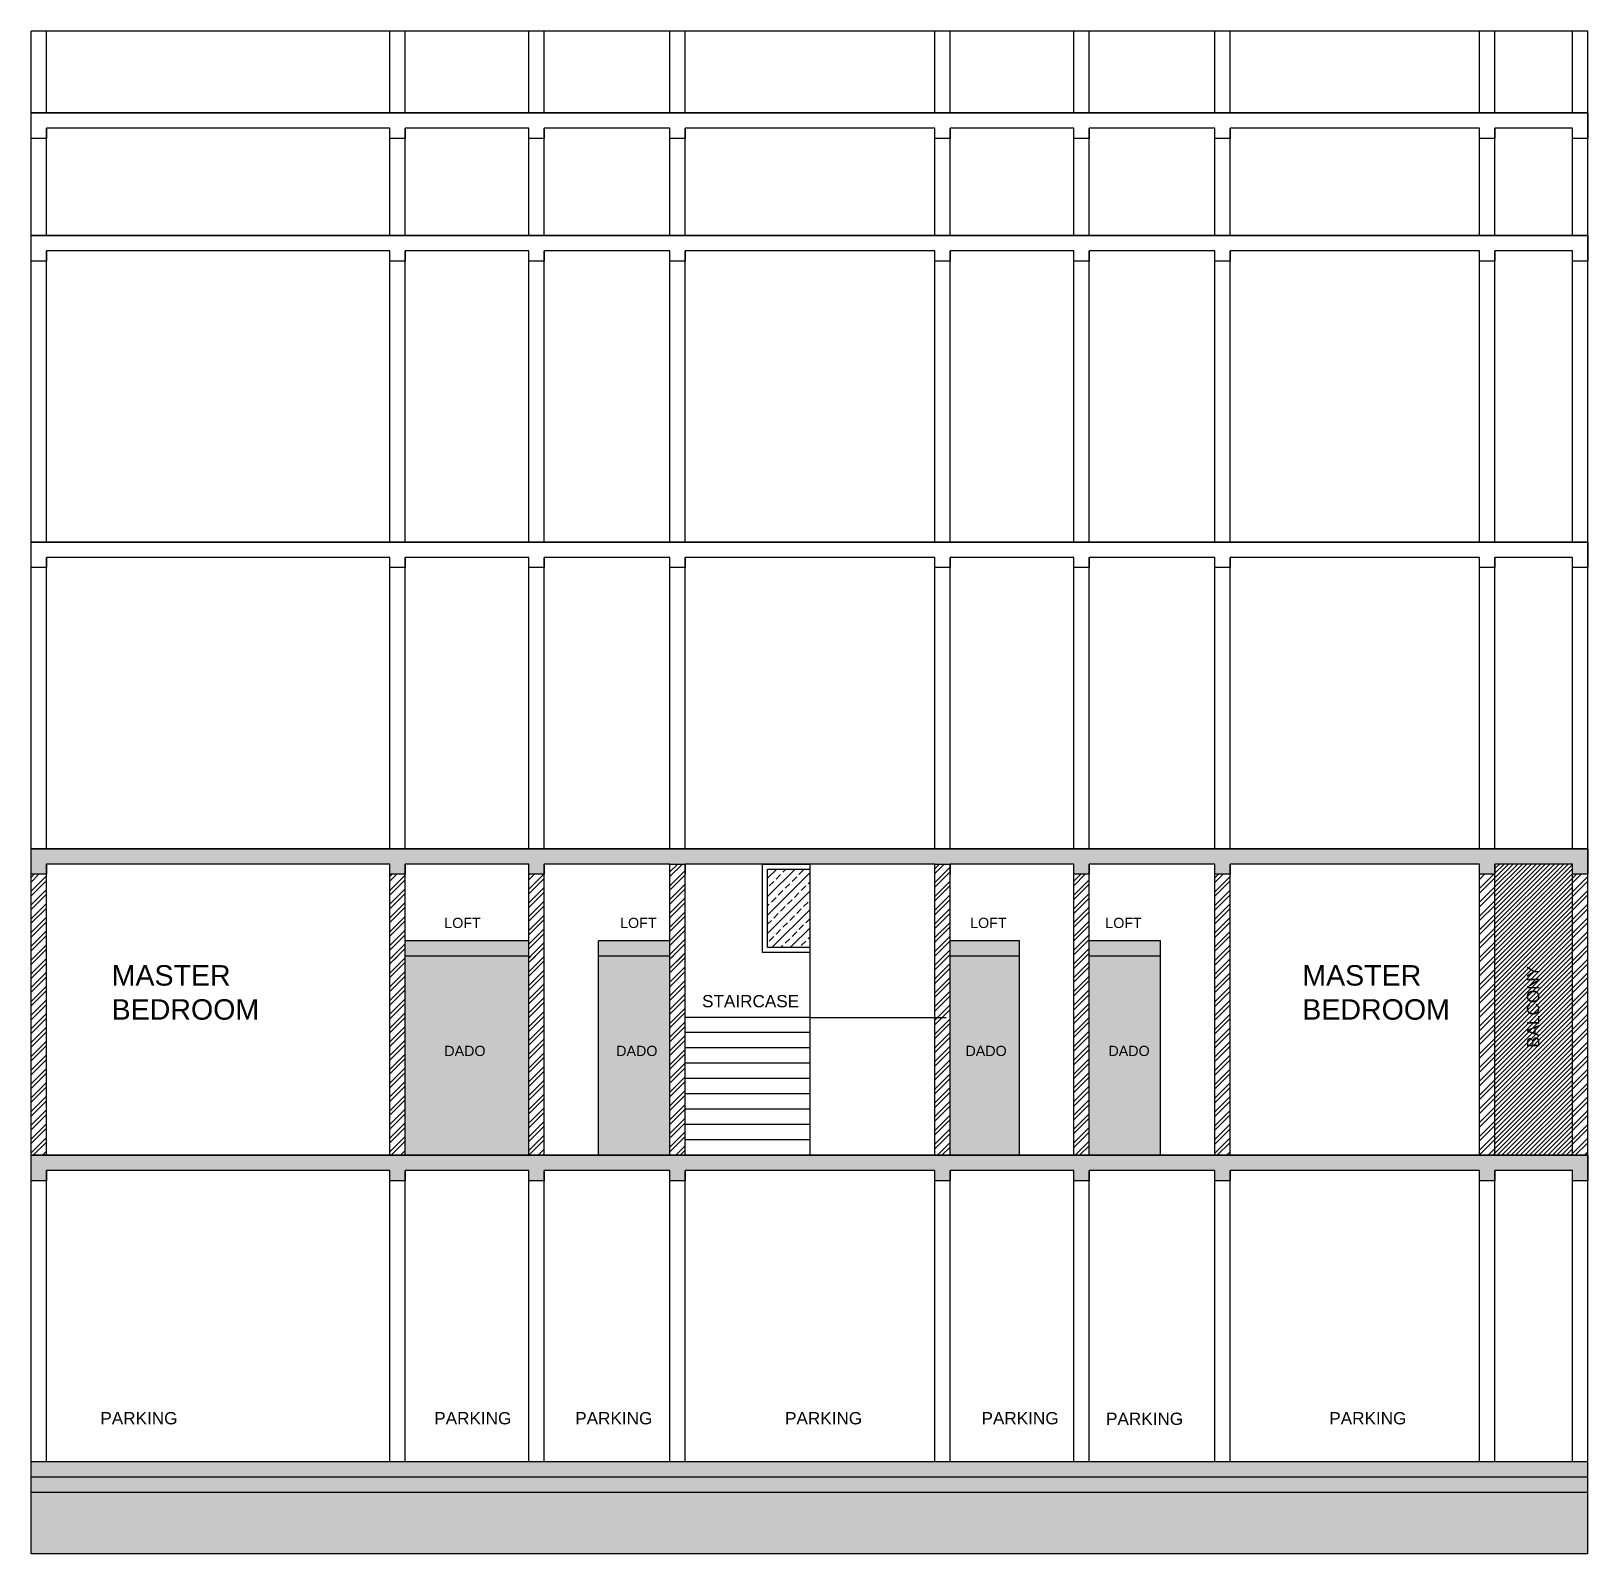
# Model space of a CAD drawing. Header units: millimetres. Extents: x 2637 to 2769, y 1120 to 1169.
# Drawn here: x 2694.16 to 2709.39, y 1136.3 to 1151.2 of the extents above; entities that cross this region are included whole.
import ezdxf

# ---------------------------------------------------------------- set-up
doc = ezdxf.new("R2010")
doc.units = ezdxf.units.MM
doc.styles.get("Standard").update_dxf_attribs({"font": 'arial.ttf'})

msp = doc.modelspace()

# ---------------------------------------------------------------- hatches: boundary and pattern name
at = {"ltscale": 0.01}
h = msp.add_hatch(dxfattribs=at)
h.set_pattern_fill('AR-CONC', color=0, scale=0.001)
h.paths.add_polyline_path([(2697.82438, 1142.2961), (2697.82438, 1142.1461), (2699.03438, 1142.1461), (2699.03438, 1142.2961)])
h.paths.add_polyline_path([(2700.41438, 1142.1461), (2700.41438, 1142.2961), (2699.71438, 1142.2961), (2699.71438, 1142.1461)])
h.paths.add_polyline_path([(2703.83438, 1142.1461), (2703.83438, 1142.2961), (2703.15438, 1142.2961), (2703.15438, 1142.1461)])
h.paths.add_polyline_path([(2705.21438, 1142.1461), (2705.21438, 1142.2961), (2704.51438, 1142.2961), (2704.51438, 1142.1461)])
h.paths.add_polyline_path([(2703.00438, 1143.0461), (2703.15438, 1143.0461), (2704.36438, 1143.0461), (2704.36438, 1142.9461), (2704.51438, 1142.9461), (2704.51438, 1143.0461), (2705.74438, 1143.0461), (2705.74438, 1142.9461), (2705.89438, 1142.9461), (2705.89438, 1143.0461), (2708.33438, 1143.0461), (2708.33438, 1142.9461), (2708.48438, 1142.9461), (2708.48438, 1143.0461), (2709.24438, 1143.0461), (2709.24438, 1142.9461), (2709.39438, 1142.9461), (2709.39438, 1143.1961), (2694.16438, 1143.1961), (2694.16438, 1142.9461), (2694.31438, 1142.9461), (2694.31438, 1143.0461), (2697.67438, 1143.0461), (2697.67438, 1142.9461), (2697.82438, 1142.9461), (2697.82438, 1143.0461), (2699.03438, 1143.0461), (2699.03438, 1142.9461), (2699.18438, 1142.9461), (2699.18438, 1143.0461), (2700.41438, 1143.0461), (2700.56438, 1143.0461)])
h = msp.add_hatch(dxfattribs=at)
h.set_pattern_fill('ANSI32', color=0, scale=0.01)
h.paths.add_polyline_path([(2699.18438, 1142.9461), (2699.03438, 1142.9461), (2699.03438, 1140.1961), (2699.18438, 1140.1961)])
h.paths.add_polyline_path([(2700.56438, 1143.0461), (2700.41438, 1143.0461), (2700.41438, 1142.9461), (2700.41438, 1140.1961), (2700.56438, 1140.1961)])
h = msp.add_hatch(dxfattribs=at)
h.set_pattern_fill('ANSI32', color=0, scale=0.01)
h.paths.add_polyline_path([(2703.15438, 1143.0461), (2703.00438, 1143.0461), (2703.00438, 1142.9461), (2703.00438, 1140.1961), (2703.15438, 1140.1961)])
h.paths.add_polyline_path([(2704.51438, 1142.9461), (2704.36438, 1142.9461), (2704.36438, 1140.1961), (2704.51438, 1140.1961)])
h = msp.add_hatch(dxfattribs=at)
h.set_pattern_fill('ANSI31', color=3, scale=0.01)
h.paths.add_polyline_path([(2708.48438, 1140.1961), (2709.24438, 1140.1961), (2709.24438, 1143.0461), (2708.48438, 1143.0461), (2708.48438, 1142.9461)])
h.paths.add_polyline_path([(2708.98621, 1141.20581), (2708.98621, 1142.06701), (2708.73892, 1142.06701), (2708.73892, 1141.20581)], flags=24)
h = msp.add_hatch(dxfattribs=at)
h.set_pattern_fill('ANSI32', color=0, scale=0.01)
h.paths.add_polyline_path([(2694.31438, 1142.9461), (2694.16438, 1142.9461), (2694.16438, 1140.1961), (2694.31438, 1140.1961)])
h.paths.add_polyline_path([(2699.18438, 1142.1461), (2699.03438, 1142.1461), (2699.03438, 1140.1961), (2699.18438, 1140.1961)])
h.paths.add_polyline_path([(2697.82438, 1142.1461), (2697.67438, 1142.1461), (2697.67438, 1140.1961), (2697.82438, 1140.1961)])
h.paths.add_polyline_path([(2700.56438, 1142.1461), (2700.41438, 1142.1461), (2700.41438, 1140.1961), (2700.56438, 1140.1961)])
h.paths.add_polyline_path([(2703.15438, 1142.1461), (2703.00438, 1142.1461), (2703.00438, 1140.1961), (2703.15438, 1140.1961)])
h.paths.add_polyline_path([(2704.51438, 1142.1461), (2704.36438, 1142.1461), (2704.36438, 1140.1961), (2704.51438, 1140.1961)])
h.paths.add_polyline_path([(2705.89438, 1142.9461), (2705.74438, 1142.9461), (2705.74438, 1140.1961), (2705.89438, 1140.1961)])
h.paths.add_polyline_path([(2708.48438, 1142.9461), (2708.33438, 1142.9461), (2708.33438, 1140.1961), (2708.48438, 1140.1961)])
h.paths.add_polyline_path([(2709.39438, 1142.1461), (2709.24438, 1142.1461), (2709.24438, 1140.1961), (2709.39438, 1140.1961)])
h = msp.add_hatch(dxfattribs=at)
h.set_pattern_fill('ANSI32', color=0, scale=0.01)
h.paths.add_polyline_path([(2697.82438, 1142.9461), (2697.67438, 1142.9461), (2697.67438, 1140.1961), (2697.82438, 1140.1961)])
h = msp.add_hatch(dxfattribs=at)
h.set_pattern_fill('ANSI33', color=0, scale=0.02)
h.set_pattern_definition([(45, (-25.1335, 0.7), (-0.089802561, 0.089802561), []), (45, (-25.04369, 0.7), (-0.089802561, 0.089802561), [0.0635, -0.03175])])
h.paths.add_polyline_path([(2701.78438, 1142.22925), (2701.78438, 1142.9961), (2701.36991, 1142.9961), (2701.36991, 1142.22925)])
h = msp.add_hatch(dxfattribs=at)
h.set_pattern_fill('ANSI32', color=0, scale=0.01)
h.paths.add_polyline_path([(2709.39438, 1142.9461), (2709.24438, 1142.9461), (2709.24438, 1140.1961), (2709.39438, 1140.1961)])
h = msp.add_hatch(dxfattribs=at)
h.set_pattern_fill('AR-CONC', color=0, scale=0.01)
h.paths.add_polyline_path([(2697.82438, 1142.2961), (2697.82438, 1142.1461), (2699.03438, 1142.1461), (2699.03438, 1142.2961)])
h = msp.add_hatch(dxfattribs=at)
h.set_pattern_fill('ANGLE', color=0, scale=0.01)
h.set_pattern_definition([(0, (0, 0), (0, 0.06985), [0.0508, -0.01905]), (90, (0, 0), (-0.06985, 4e-18), [0.0508, -0.01905])])
h.paths.add_polyline_path([(2699.03438, 1142.1461), (2697.82438, 1142.1461), (2697.82438, 1140.1961), (2699.03438, 1140.1961)])
h.paths.add_polyline_path([(2700.41438, 1142.1461), (2699.71438, 1142.1461), (2699.71438, 1140.1961), (2700.41438, 1140.1961)])
h.paths.add_polyline_path([(2703.83438, 1142.1461), (2703.15438, 1142.1461), (2703.15438, 1140.1961), (2703.83438, 1140.1961)])
h.paths.add_polyline_path([(2705.21438, 1142.1461), (2704.51438, 1142.1461), (2704.51438, 1140.1961), (2705.21438, 1140.1961)])
h.paths.add_polyline_path([(2698.17067, 1141.11115), (2698.62428, 1141.11115), (2698.62428, 1141.31722), (2698.17067, 1141.31722)], flags=24)
h.paths.add_polyline_path([(2699.85237, 1141.11115), (2700.30598, 1141.11115), (2700.30598, 1141.31722), (2699.85237, 1141.31722)], flags=24)
h.paths.add_polyline_path([(2703.26927, 1141.11115), (2703.72288, 1141.11115), (2703.72288, 1141.31722), (2703.26927, 1141.31722)], flags=24)
h.paths.add_polyline_path([(2704.66813, 1141.11115), (2705.12175, 1141.11115), (2705.12175, 1141.31722), (2704.66813, 1141.31722)], flags=24)
h = msp.add_hatch(dxfattribs=at)
h.set_pattern_fill('AR-CONC', color=0, scale=0.001)
h.paths.add_polyline_path([(2700.41438, 1140.1961), (2694.16438, 1140.1961), (2694.16438, 1139.9461), (2694.31438, 1139.9461), (2694.31438, 1140.0461), (2697.67438, 1140.0461), (2697.67438, 1139.9461), (2697.82438, 1139.9461), (2697.82438, 1140.0461), (2699.03438, 1140.0461), (2699.03438, 1139.9461), (2699.18438, 1139.9461), (2699.18438, 1140.0461), (2700.41438, 1140.0461)])
h = msp.add_hatch(dxfattribs=at)
h.set_pattern_fill('AR-CONC', color=0, scale=0.001)
h.paths.add_polyline_path([(2709.39438, 1140.1961), (2694.16438, 1140.1961), (2694.16438, 1139.9461), (2694.31438, 1139.9461), (2694.31438, 1140.0461), (2697.67438, 1140.0461), (2697.67438, 1139.9461), (2697.82438, 1139.9461), (2697.82438, 1140.0461), (2699.03438, 1140.0461), (2699.03438, 1139.9461), (2699.18438, 1139.9461), (2699.18438, 1140.0461), (2700.41438, 1140.0461), (2700.41438, 1139.9461), (2700.56438, 1139.9461), (2700.56438, 1140.0461), (2703.00438, 1140.0461), (2703.00438, 1139.9461), (2703.15438, 1139.9461), (2703.15438, 1140.0461), (2704.36438, 1140.0461), (2704.36438, 1139.9461), (2704.51438, 1139.9461), (2704.51438, 1140.0461), (2705.74438, 1140.0461), (2705.74438, 1139.9461), (2705.89438, 1139.9461), (2705.89438, 1140.0461), (2708.33438, 1140.0461), (2708.33438, 1139.9461), (2708.48438, 1139.9461), (2708.48438, 1140.0461), (2709.24438, 1140.0461), (2709.24438, 1139.9461), (2709.39438, 1139.9461)])
h = msp.add_hatch(dxfattribs=at)
h.set_pattern_fill('AR-CONC', color=0, scale=0.001)
h.paths.add_polyline_path([(2709.39438, 1137.1961), (2694.16438, 1137.1961), (2694.16438, 1137.0461), (2709.39438, 1137.0461)])
h = msp.add_hatch(dxfattribs=at)
h.set_pattern_fill('AR-SAND', color=0, scale=0.001)
h.paths.add_polyline_path([(2709.39438, 1137.0461), (2694.16438, 1137.0461), (2694.16438, 1136.8961), (2709.39438, 1136.8961)])
h = msp.add_hatch(dxfattribs=at)
h.set_pattern_fill('GRAVEL', color=0, scale=0.01)
h.set_pattern_definition([(228.0127875, (0.18288, 0.254), (-2.03200000016, -2.28599999986), [0.034172144, -3.383048364]), (184.969741, (0.16002, 0.2286), (3.047999998794, 0.25400001447), [0.058640472, -5.80540489]), (132.5104471, (0.1016, 0.22352), (2.54000000107, -2.793999999025), [0.041348152, -4.09347228]), (267.273689, (0.00254, 0.16002), (0.25400000053, 5.079999999973), [0.053400452, -5.286643743]), (292.8336542, (0, 0.10668), (-1.270000000106, 3.047999999956), [0.05236337, -5.183980775]), (357.273689, (0.02032, 0.05842), (-5.079999999973, 0.25400000053), [0.053400452, -5.286643743]), (37.69424047, (0.07366, 0.05588), (-3.301999999854, -2.54000000019), [0.070619366, -6.991311531]), (72.25532837, (0.12954, 0.09906), (1.778000000478, 5.587999999848), [0.066671952, -6.60052566]), (121.4295656, (0.14986, 0.16256), (-2.03200000029, 3.301999999823), [0.0535813, -5.30455457]), (175.2363583, (0.12192, 0.20828), (2.79399999996, -0.25400000044), [0.061171328, -2.997393695]), (222.3974378, (0.06096, 0.21336), (-3.047999999902, -2.794000000106), [0.079107792, -7.831677251]), (138.8140748, (0.254, 0.15748), (-1.7779999999, 1.52400000012), [0.027000454, -2.673056582]), (171.4692344, (0.23368, 0.17526), (3.30200000009, -0.507999999424), [0.051368198, -5.0854639]), (225, (0.18288, 0.18288), (-4e-17, -0.254), [0.035920934, -0.32328931]), (203.1985905, (0.1651, 0.21336), (1.27000000003, 0.5079999999), [0.019344132, -1.915062237]), (291.8014095, (0.14732, 0.20574), (-0.25400000005, 0.762), [0.027356562, -1.3404753]), (30.9637565, (0.15748, 0.18034), (0.762, 0.508), [0.044431966, -1.436629815]), (161.5650512, (0.19558, 0.2032), (0.508, -0.254), [0.032128714, -0.771089812]), (16.38954033, (0, 0.20574), (2.54, 0.762), [0.0450088, -4.455882667]), (70.34617594, (0.04318, 0.21844), (-1.01600000009, -2.79399999997), [0.037759894, -3.738221568]), (293.1985905, (0.19558, 0.254), (-0.5079999999, 1.27000000004), [0.03868801, -1.895718359]), (343.61045967, (0.21082, 0.21844), (-2.54000000005, 0.76199999982), [0.0450088, -4.455882667]), (339.4439548, (0, 0.04826), (-1.27, 0.508), [0.04340352, -2.126773431]), (294.7751406, (0.04064, 0.03302), (-1.27000000151, 2.79399999931), [0.036367212, -3.600359338]), (66.8014095, (0.19812, 0), (0.50799999992, 1.27000000003), [0.03868801, -1.895718359]), (17.35402464, (0.21336, 0.03556), (-3.301999999934, -1.01600000021), [0.042578274, -4.215237598]), (69.4439548, (0.07366, 0), (-0.508, -1.27), [0.02170176, -2.148475191]), (101.3099325, (0.18288, 0), (-0.254, 1.016), [0.01295146, -1.282199496]), (165.9637565, (0.18034, 0.0127), (0.762, -0.254), [0.05236337, -0.99490546]), (186.00900596, (0.12954, 0.0254), (2.539999999987, 0.25400000013), [0.0485267, -4.804136486]), (303.6900675, (0.15748, 0.15748), (-0.254, 0.508), [0.036632388, -0.879177636]), (353.1572266, (0.1778, 0.127), (4.318000000027, -0.507999999774), [0.063955676, -6.331600907]), (60.9453959, (0.2413, 0.11938), (-1.01600000003, -1.77799999998), [0.026150824, -2.588939232]), (90, (0.254, 0.14224), (-0.254, 0.254), [0.01524, -0.23876]), (120.25643716, (0.12446, 0.03302), (1.01599999988, -1.77800000007), [0.035286696, -3.493394077]), (48.0127875, (0.10668, 0.0635), (2.03200000017, 2.28599999985), [0.068344288, -3.34887622]), (0, (0.1524, 0.1143), (0.254, 0.254), [0.06604, -0.18796]), (325.3048465, (0.21844, 0.1143), (2.54000000096, -1.777999998625), [0.040160956, -3.975931672]), (254.0546041, (0.25146, 0.09144), (-0.254, -1.016), [0.036982908, -1.812165004]), (207.64597536, (0.2413, 0.05588), (-4.826000000177, -2.539999999663), [0.06021451, -5.961246442]), (175.42607874, (0.18796, 0.02794), (-3.302, 0.254), [0.063702946, -6.306584646])])
h.paths.add_polyline_path([(2709.39438, 1136.8961), (2694.16438, 1136.8961), (2694.16438, 1136.2961), (2709.39438, 1136.2961)])

# ---------------------------------------------------------------- linework, layer by layer
at = {"color": 0, "ltscale": 0.01}
for p, q in [((2709.39438, 1151.1961), (2694.16438, 1151.1961)), ((2694.16438, 1136.2961), (2694.16438, 1151.1961)), ((2694.31438, 1150.3961), (2694.31438, 1151.1961)), ((2697.67438, 1150.3961), (2697.67438, 1151.1961)), ((2697.82438, 1150.3961), (2697.82438, 1151.1961)), ((2699.03438, 1150.3961), (2699.03438, 1151.1961)), ((2699.18438, 1150.3961), (2699.18438, 1151.1961)), ((2700.41438, 1150.3961), (2700.41438, 1151.1961)), ((2700.56438, 1150.3961), (2700.56438, 1151.1961)), ((2703.00438, 1150.3961), (2703.00438, 1151.1961)), ((2703.15438, 1150.3961), (2703.15438, 1151.1961)), ((2704.36438, 1150.3961), (2704.36438, 1151.1961)), ((2704.51438, 1150.3961), (2704.51438, 1151.1961)), ((2705.74438, 1150.3961), (2705.74438, 1151.1961)), ((2705.89438, 1150.3961), (2705.89438, 1151.1961)), ((2708.33438, 1150.3961), (2708.33438, 1151.1961)), ((2708.48438, 1150.3961), (2708.48438, 1151.1961)), ((2709.24438, 1150.3961), (2709.24438, 1151.1961)), ((2709.39438, 1136.2961), (2709.39438, 1151.1961)), ((2709.39438, 1150.3961), (2694.16438, 1150.3961)), ((2694.31438, 1149.1961), (2694.31438, 1150.2461)), ((2697.67438, 1149.1961), (2697.67438, 1150.2461)), ((2697.82438, 1149.1961), (2697.82438, 1150.2461)), ((2699.03438, 1149.1961), (2699.03438, 1150.2461)), ((2699.18438, 1149.1961), (2699.18438, 1150.2461)), ((2700.41438, 1149.1961), (2700.41438, 1150.2461)), ((2700.56438, 1149.1961), (2700.56438, 1150.2461)), ((2703.00438, 1149.1961), (2703.00438, 1150.2461)), ((2703.15438, 1149.1961), (2703.15438, 1150.2461)), ((2704.36438, 1149.1961), (2704.36438, 1150.2461)), ((2704.51438, 1149.1961), (2704.51438, 1150.2461)), ((2705.74438, 1149.1961), (2705.74438, 1150.2461)), ((2705.89438, 1149.1961), (2705.89438, 1150.2461)), ((2708.33438, 1149.1961), (2708.33438, 1150.2461)), ((2708.48438, 1149.1961), (2708.48438, 1150.2461)), ((2709.24438, 1149.1961), (2709.24438, 1150.2461)), ((2709.39438, 1149.1961), (2694.16438, 1149.1961)), ((2694.31438, 1146.1961), (2694.31438, 1149.0461)), ((2697.67438, 1146.1961), (2697.67438, 1149.0461)), ((2697.82438, 1146.1961), (2697.82438, 1149.0461)), ((2699.03438, 1146.1961), (2699.03438, 1149.0461)), ((2699.18438, 1146.1961), (2699.18438, 1149.0461)), ((2700.41438, 1146.1961), (2700.41438, 1149.0461)), ((2700.56438, 1146.1961), (2700.56438, 1149.0461)), ((2703.00438, 1146.1961), (2703.00438, 1149.0461)), ((2703.15438, 1146.1961), (2703.15438, 1149.0461)), ((2704.36438, 1146.1961), (2704.36438, 1149.0461)), ((2704.51438, 1146.1961), (2704.51438, 1149.0461)), ((2705.74438, 1146.1961), (2705.74438, 1149.0461)), ((2705.89438, 1146.1961), (2705.89438, 1149.0461)), ((2708.33438, 1146.1961), (2708.33438, 1149.0461)), ((2708.48438, 1146.1961), (2708.48438, 1149.0461)), ((2709.24438, 1146.1961), (2709.24438, 1149.0461)), ((2709.39438, 1146.1961), (2694.16438, 1146.1961)), ((2694.31438, 1143.1961), (2694.31438, 1146.0461)), ((2697.67438, 1143.1961), (2697.67438, 1146.0461)), ((2697.82438, 1143.1961), (2697.82438, 1146.0461)), ((2699.03438, 1143.1961), (2699.03438, 1146.0461)), ((2699.18438, 1143.1961), (2699.18438, 1146.0461)), ((2700.41438, 1143.1961), (2700.41438, 1146.0461)), ((2700.56438, 1143.1961), (2700.56438, 1146.0461)), ((2703.00438, 1143.1961), (2703.00438, 1146.0461)), ((2703.15438, 1143.1961), (2703.15438, 1146.0461)), ((2704.36438, 1143.1961), (2704.36438, 1146.0461)), ((2704.51438, 1143.1961), (2704.51438, 1146.0461)), ((2705.74438, 1143.1961), (2705.74438, 1146.0461)), ((2705.89438, 1143.1961), (2705.89438, 1146.0461)), ((2708.33438, 1143.1961), (2708.33438, 1146.0461)), ((2708.48438, 1143.1961), (2708.48438, 1146.0461)), ((2709.24438, 1143.1961), (2709.24438, 1146.0461)), ((2709.39438, 1143.1961), (2694.16438, 1143.1961)), ((2694.31438, 1140.1961), (2694.31438, 1143.0461)), ((2697.67438, 1140.1961), (2697.67438, 1143.0461)), ((2697.82438, 1140.1961), (2697.82438, 1143.0461)), ((2699.03438, 1140.1961), (2699.03438, 1143.0461)), ((2699.18438, 1140.1961), (2699.18438, 1143.0461)), ((2700.41438, 1143.0461), (2700.56438, 1143.0461)), ((2700.41438, 1140.1961), (2700.41438, 1143.0461)), ((2700.56438, 1140.1961), (2700.56438, 1143.0461)), ((2701.78438, 1140.1961), (2701.78438, 1143.0461)), ((2703.00438, 1140.1961), (2703.00438, 1143.0461)), ((2703.00438, 1143.0461), (2703.15438, 1143.0461)), ((2703.15438, 1140.1961), (2703.15438, 1143.0461)), ((2704.36438, 1140.1961), (2704.36438, 1143.0461)), ((2704.51438, 1140.1961), (2704.51438, 1143.0461)), ((2705.74438, 1140.1961), (2705.74438, 1143.0461)), ((2705.89438, 1140.1961), (2705.89438, 1143.0461)), ((2708.33438, 1140.1961), (2708.33438, 1143.0461)), ((2708.48438, 1140.1961), (2708.48438, 1143.0461)), ((2709.24438, 1140.1961), (2709.24438, 1143.0461)), ((2699.03438, 1142.2961), (2697.82438, 1142.2961)), ((2700.41438, 1142.2961), (2699.71438, 1142.2961)), ((2699.71438, 1140.1961), (2699.71438, 1142.2961)), ((2703.83438, 1142.2961), (2703.15438, 1142.2961)), ((2703.83438, 1140.1961), (2703.83438, 1142.2961)), ((2705.21438, 1142.2961), (2704.51438, 1142.2961)), ((2705.21438, 1140.1961), (2705.21438, 1142.2961)), ((2699.03438, 1142.1461), (2697.82438, 1142.1461)), ((2700.41438, 1142.1461), (2699.71438, 1142.1461)), ((2703.83438, 1142.1461), (2703.15438, 1142.1461)), ((2705.21438, 1142.1461), (2704.51438, 1142.1461)), ((2701.78438, 1141.5461), (2700.56438, 1141.5461)), ((2701.78438, 1141.5461), (2703.11521, 1141.5461)), ((2701.78438, 1141.3961), (2700.56438, 1141.3961)), ((2701.78438, 1141.2461), (2700.56438, 1141.2461)), ((2701.78438, 1141.0961), (2700.56438, 1141.0961)), ((2701.78438, 1140.9461), (2700.56438, 1140.9461)), ((2701.78438, 1140.7961), (2700.56438, 1140.7961)), ((2701.78438, 1140.6461), (2700.56438, 1140.6461)), ((2701.78438, 1140.4961), (2700.56438, 1140.4961)), ((2701.78438, 1140.3461), (2700.56438, 1140.3461)), ((2709.39438, 1140.1961), (2694.16438, 1140.1961)), ((2697.67438, 1140.0461), (2694.31438, 1140.0461)), ((2694.31438, 1137.1961), (2694.31438, 1140.0461)), ((2697.67438, 1137.1961), (2697.67438, 1140.0461)), ((2697.82438, 1137.1961), (2697.82438, 1140.0461)), ((2699.03438, 1140.0461), (2697.82438, 1140.0461)), ((2699.03438, 1137.1961), (2699.03438, 1140.0461)), ((2699.18438, 1137.1961), (2699.18438, 1140.0461)), ((2700.41438, 1140.0461), (2699.18438, 1140.0461)), ((2700.41438, 1137.1961), (2700.41438, 1140.0461)), ((2700.56438, 1137.1961), (2700.56438, 1140.0461)), ((2703.00438, 1140.0461), (2700.56438, 1140.0461)), ((2703.00438, 1137.1961), (2703.00438, 1140.0461)), ((2703.15438, 1137.1961), (2703.15438, 1140.0461)), ((2704.36438, 1140.0461), (2703.15438, 1140.0461)), ((2704.36438, 1137.1961), (2704.36438, 1140.0461)), ((2704.51438, 1137.1961), (2704.51438, 1140.0461)), ((2705.74438, 1140.0461), (2704.51438, 1140.0461)), ((2705.74438, 1137.1961), (2705.74438, 1140.0461)), ((2705.89438, 1137.1961), (2705.89438, 1140.0461)), ((2708.33438, 1140.0461), (2705.89438, 1140.0461)), ((2708.33438, 1137.1961), (2708.33438, 1140.0461)), ((2708.48438, 1137.1961), (2708.48438, 1140.0461)), ((2709.24438, 1140.0461), (2708.48438, 1140.0461)), ((2709.24438, 1137.1961), (2709.24438, 1140.0461)), ((2694.31438, 1139.9461), (2694.16438, 1139.9461)), ((2697.82438, 1139.9461), (2697.67438, 1139.9461)), ((2699.18438, 1139.9461), (2699.03438, 1139.9461)), ((2700.56438, 1139.9461), (2700.41438, 1139.9461)), ((2703.15438, 1139.9461), (2703.00438, 1139.9461)), ((2704.51438, 1139.9461), (2704.36438, 1139.9461)), ((2705.89438, 1139.9461), (2705.74438, 1139.9461)), ((2708.48438, 1139.9461), (2708.33438, 1139.9461)), ((2709.39438, 1139.9461), (2709.24438, 1139.9461)), ((2709.39438, 1137.1961), (2694.16438, 1137.1961)), ((2709.39438, 1137.0461), (2694.16438, 1137.0461)), ((2709.39438, 1136.8961), (2694.16438, 1136.8961)), ((2709.39438, 1136.2961), (2694.16438, 1136.2961))]:
    msp.add_line(p, q, dxfattribs=at)
at = {"color": 3, "ltscale": 0.01}
for p, q in [((2701.31991, 1143.0461), (2701.78438, 1143.0461)), ((2701.31991, 1142.17925), (2701.31991, 1143.0461)), ((2701.36991, 1142.9961), (2701.78438, 1142.9961)), ((2701.36991, 1142.22925), (2701.36991, 1142.9961)), ((2701.78438, 1142.17925), (2701.31991, 1142.17925)), ((2701.78438, 1142.22925), (2701.36991, 1142.22925))]:
    msp.add_line(p, q, dxfattribs=at)
at = {"color": 0, "ltscale": 0.01}
for points in [[(2694.16438, 1150.3961), (2709.39438, 1150.3961), (2709.39438, 1150.1461), (2709.24438, 1150.1461), (2709.24438, 1150.2461), (2708.48438, 1150.2461), (2708.48438, 1150.1461), (2708.33438, 1150.1461), (2708.33438, 1150.2461), (2705.89438, 1150.2461), (2705.89438, 1150.1461), (2705.74438, 1150.1461), (2705.74438, 1150.2461), (2704.51438, 1150.2461), (2704.51438, 1150.1461), (2704.36438, 1150.1461), (2704.36438, 1150.2461), (2703.15438, 1150.2461), (2703.15438, 1150.1461), (2703.00438, 1150.1461), (2703.00438, 1150.2461), (2700.56438, 1150.2461), (2700.56438, 1150.1461), (2700.41438, 1150.1461), (2700.41438, 1150.2461), (2699.18438, 1150.2461), (2699.18438, 1150.1461), (2699.03438, 1150.1461), (2699.03438, 1150.2461), (2697.82438, 1150.2461), (2697.82438, 1150.1461), (2697.67438, 1150.1461), (2697.67438, 1150.2461), (2694.31438, 1150.2461), (2694.31438, 1150.1461), (2694.16438, 1150.1461), (2694.16438, 1150.3961)], [(2694.16438, 1149.1961), (2709.39438, 1149.1961), (2709.39438, 1148.9461), (2709.24438, 1148.9461), (2709.24438, 1149.0461), (2708.48438, 1149.0461), (2708.48438, 1148.9461), (2708.33438, 1148.9461), (2708.33438, 1149.0461), (2705.89438, 1149.0461), (2705.89438, 1148.9461), (2705.74438, 1148.9461), (2705.74438, 1149.0461), (2704.51438, 1149.0461), (2704.51438, 1148.9461), (2704.36438, 1148.9461), (2704.36438, 1149.0461), (2703.15438, 1149.0461), (2703.15438, 1148.9461), (2703.00438, 1148.9461), (2703.00438, 1149.0461), (2700.56438, 1149.0461), (2700.56438, 1148.9461), (2700.41438, 1148.9461), (2700.41438, 1149.0461), (2699.18438, 1149.0461), (2699.18438, 1148.9461), (2699.03438, 1148.9461), (2699.03438, 1149.0461), (2697.82438, 1149.0461), (2697.82438, 1148.9461), (2697.67438, 1148.9461), (2697.67438, 1149.0461), (2694.31438, 1149.0461), (2694.31438, 1148.9461), (2694.16438, 1148.9461), (2694.16438, 1149.1961)], [(2694.16438, 1146.1961), (2709.39438, 1146.1961), (2709.39438, 1145.9461), (2709.24438, 1145.9461), (2709.24438, 1146.0461), (2708.48438, 1146.0461), (2708.48438, 1145.9461), (2708.33438, 1145.9461), (2708.33438, 1146.0461), (2705.89438, 1146.0461), (2705.89438, 1145.9461), (2705.74438, 1145.9461), (2705.74438, 1146.0461), (2704.51438, 1146.0461), (2704.51438, 1145.9461), (2704.36438, 1145.9461), (2704.36438, 1146.0461), (2703.15438, 1146.0461), (2703.15438, 1145.9461), (2703.00438, 1145.9461), (2703.00438, 1146.0461), (2700.56438, 1146.0461), (2700.56438, 1145.9461), (2700.41438, 1145.9461), (2700.41438, 1146.0461), (2699.18438, 1146.0461), (2699.18438, 1145.9461), (2699.03438, 1145.9461), (2699.03438, 1146.0461), (2697.82438, 1146.0461), (2697.82438, 1145.9461), (2697.67438, 1145.9461), (2697.67438, 1146.0461), (2694.31438, 1146.0461), (2694.31438, 1145.9461), (2694.16438, 1145.9461), (2694.16438, 1146.1961)], [(2694.16438, 1143.1961), (2709.39438, 1143.1961), (2709.39438, 1142.9461), (2709.24438, 1142.9461), (2709.24438, 1143.0461), (2708.48438, 1143.0461), (2708.48438, 1142.9461), (2708.33438, 1142.9461), (2708.33438, 1143.0461), (2705.89438, 1143.0461), (2705.89438, 1142.9461), (2705.74438, 1142.9461), (2705.74438, 1143.0461), (2704.51438, 1143.0461), (2704.51438, 1142.9461), (2704.36438, 1142.9461), (2704.36438, 1143.0461), (2703.15438, 1143.0461), (2703.15438, 1142.9461)], [(2700.41438, 1142.9461), (2700.41438, 1143.0461), (2699.18438, 1143.0461), (2699.18438, 1142.9461), (2699.03438, 1142.9461), (2699.03438, 1143.0461), (2697.82438, 1143.0461), (2697.82438, 1142.9461), (2697.67438, 1142.9461), (2697.67438, 1143.0461), (2694.31438, 1143.0461), (2694.31438, 1142.9461), (2694.16438, 1142.9461), (2694.16438, 1143.1961)], [(2703.00438, 1142.9461), (2703.00438, 1142.9461), (2703.00438, 1143.0461), (2700.56438, 1143.0461), (2700.56438, 1142.9461)], [(2694.16438, 1140.1961), (2709.39438, 1140.1961), (2709.39438, 1139.9461), (2709.24438, 1139.9461), (2709.24438, 1140.0461), (2708.48438, 1140.0461), (2708.48438, 1139.9461), (2708.33438, 1139.9461), (2708.33438, 1140.0461), (2705.89438, 1140.0461), (2705.89438, 1139.9461), (2705.74438, 1139.9461), (2705.74438, 1140.0461), (2704.51438, 1140.0461), (2704.51438, 1139.9461), (2704.36438, 1139.9461), (2704.36438, 1140.0461), (2703.15438, 1140.0461), (2703.15438, 1139.9461), (2703.00438, 1139.9461), (2703.00438, 1140.0461), (2700.56438, 1140.0461), (2700.56438, 1139.9461), (2700.41438, 1139.9461), (2700.41438, 1140.0461), (2699.18438, 1140.0461), (2699.18438, 1139.9461), (2699.03438, 1139.9461), (2699.03438, 1140.0461), (2697.82438, 1140.0461), (2697.82438, 1139.9461), (2697.67438, 1139.9461), (2697.67438, 1140.0461), (2694.31438, 1140.0461), (2694.31438, 1139.9461), (2694.16438, 1139.9461), (2694.16438, 1140.1961)]]:
    msp.add_lwpolyline(points, dxfattribs=at)

# ---------------------------------------------------------------- texts
at = {"color": 2, "ltscale": 0.01, "attachment_point": 1}
for s, width, insert, char_height in [('LOFT', 0.532869, (2698.20645, 1142.52016), 0.1), ('LOFT', 0.532869, (2699.92636, 1142.52016), 0.1), ('LOFT', 0.532869, (2703.35091, 1142.52016), 0.1), ('LOFT', 0.532869, (2704.67333, 1142.52016), 0.1), ('MASTER BEDROOM', 2.2070981, (2694.9521, 1142.05657), 0.2), ('MASTER BEDROOM', 2.2070981, (2706.60071, 1142.05657), 0.2), ('STAIRCASE', 1.0822061, (2700.72807, 1141.76439), 0.12), ('DADO', 0.6115259, (2698.20645, 1141.26752), 0.1), ('DADO', 0.6115259, (2699.88814, 1141.26752), 0.1), ('DADO', 0.6115259, (2703.30505, 1141.26752), 0.1), ('DADO', 0.6115259, (2704.70391, 1141.26752), 0.1), ('PARKING', 2.2668112, (2694.84157, 1137.6834), 0.12), ('PARKING', 2.2668112, (2698.10813, 1137.6834), 0.12), ('PARKING', 2.2668112, (2699.48742, 1137.6834), 0.12), ('PARKING', 2.2668112, (2701.54006, 1137.6834), 0.12), ('PARKING', 2.2668112, (2703.46237, 1137.6834), 0.12), ('PARKING', 2.2668112, (2706.86464, 1137.6834), 0.12), ('PARKING', 1.1078799, (2704.68043, 1137.67796), 0.12)]:
    msp.add_mtext_dynamic_manual_height_columns(s, width=width, gutter_width=12.5, heights=[0], dxfattribs=dict(at, insert=insert, char_height=char_height))
at = {"color": 0, "ltscale": 0.01, "insert": (2708.79855, 1141.24809), "char_height": 0.12, "attachment_point": 1, "rotation": 90}
msp.add_mtext_dynamic_manual_height_columns('{\\C2;BALCONY}', width=0.6247909, gutter_width=12.5, heights=[0], dxfattribs=at)

doc.saveas('drawing.dxf')
